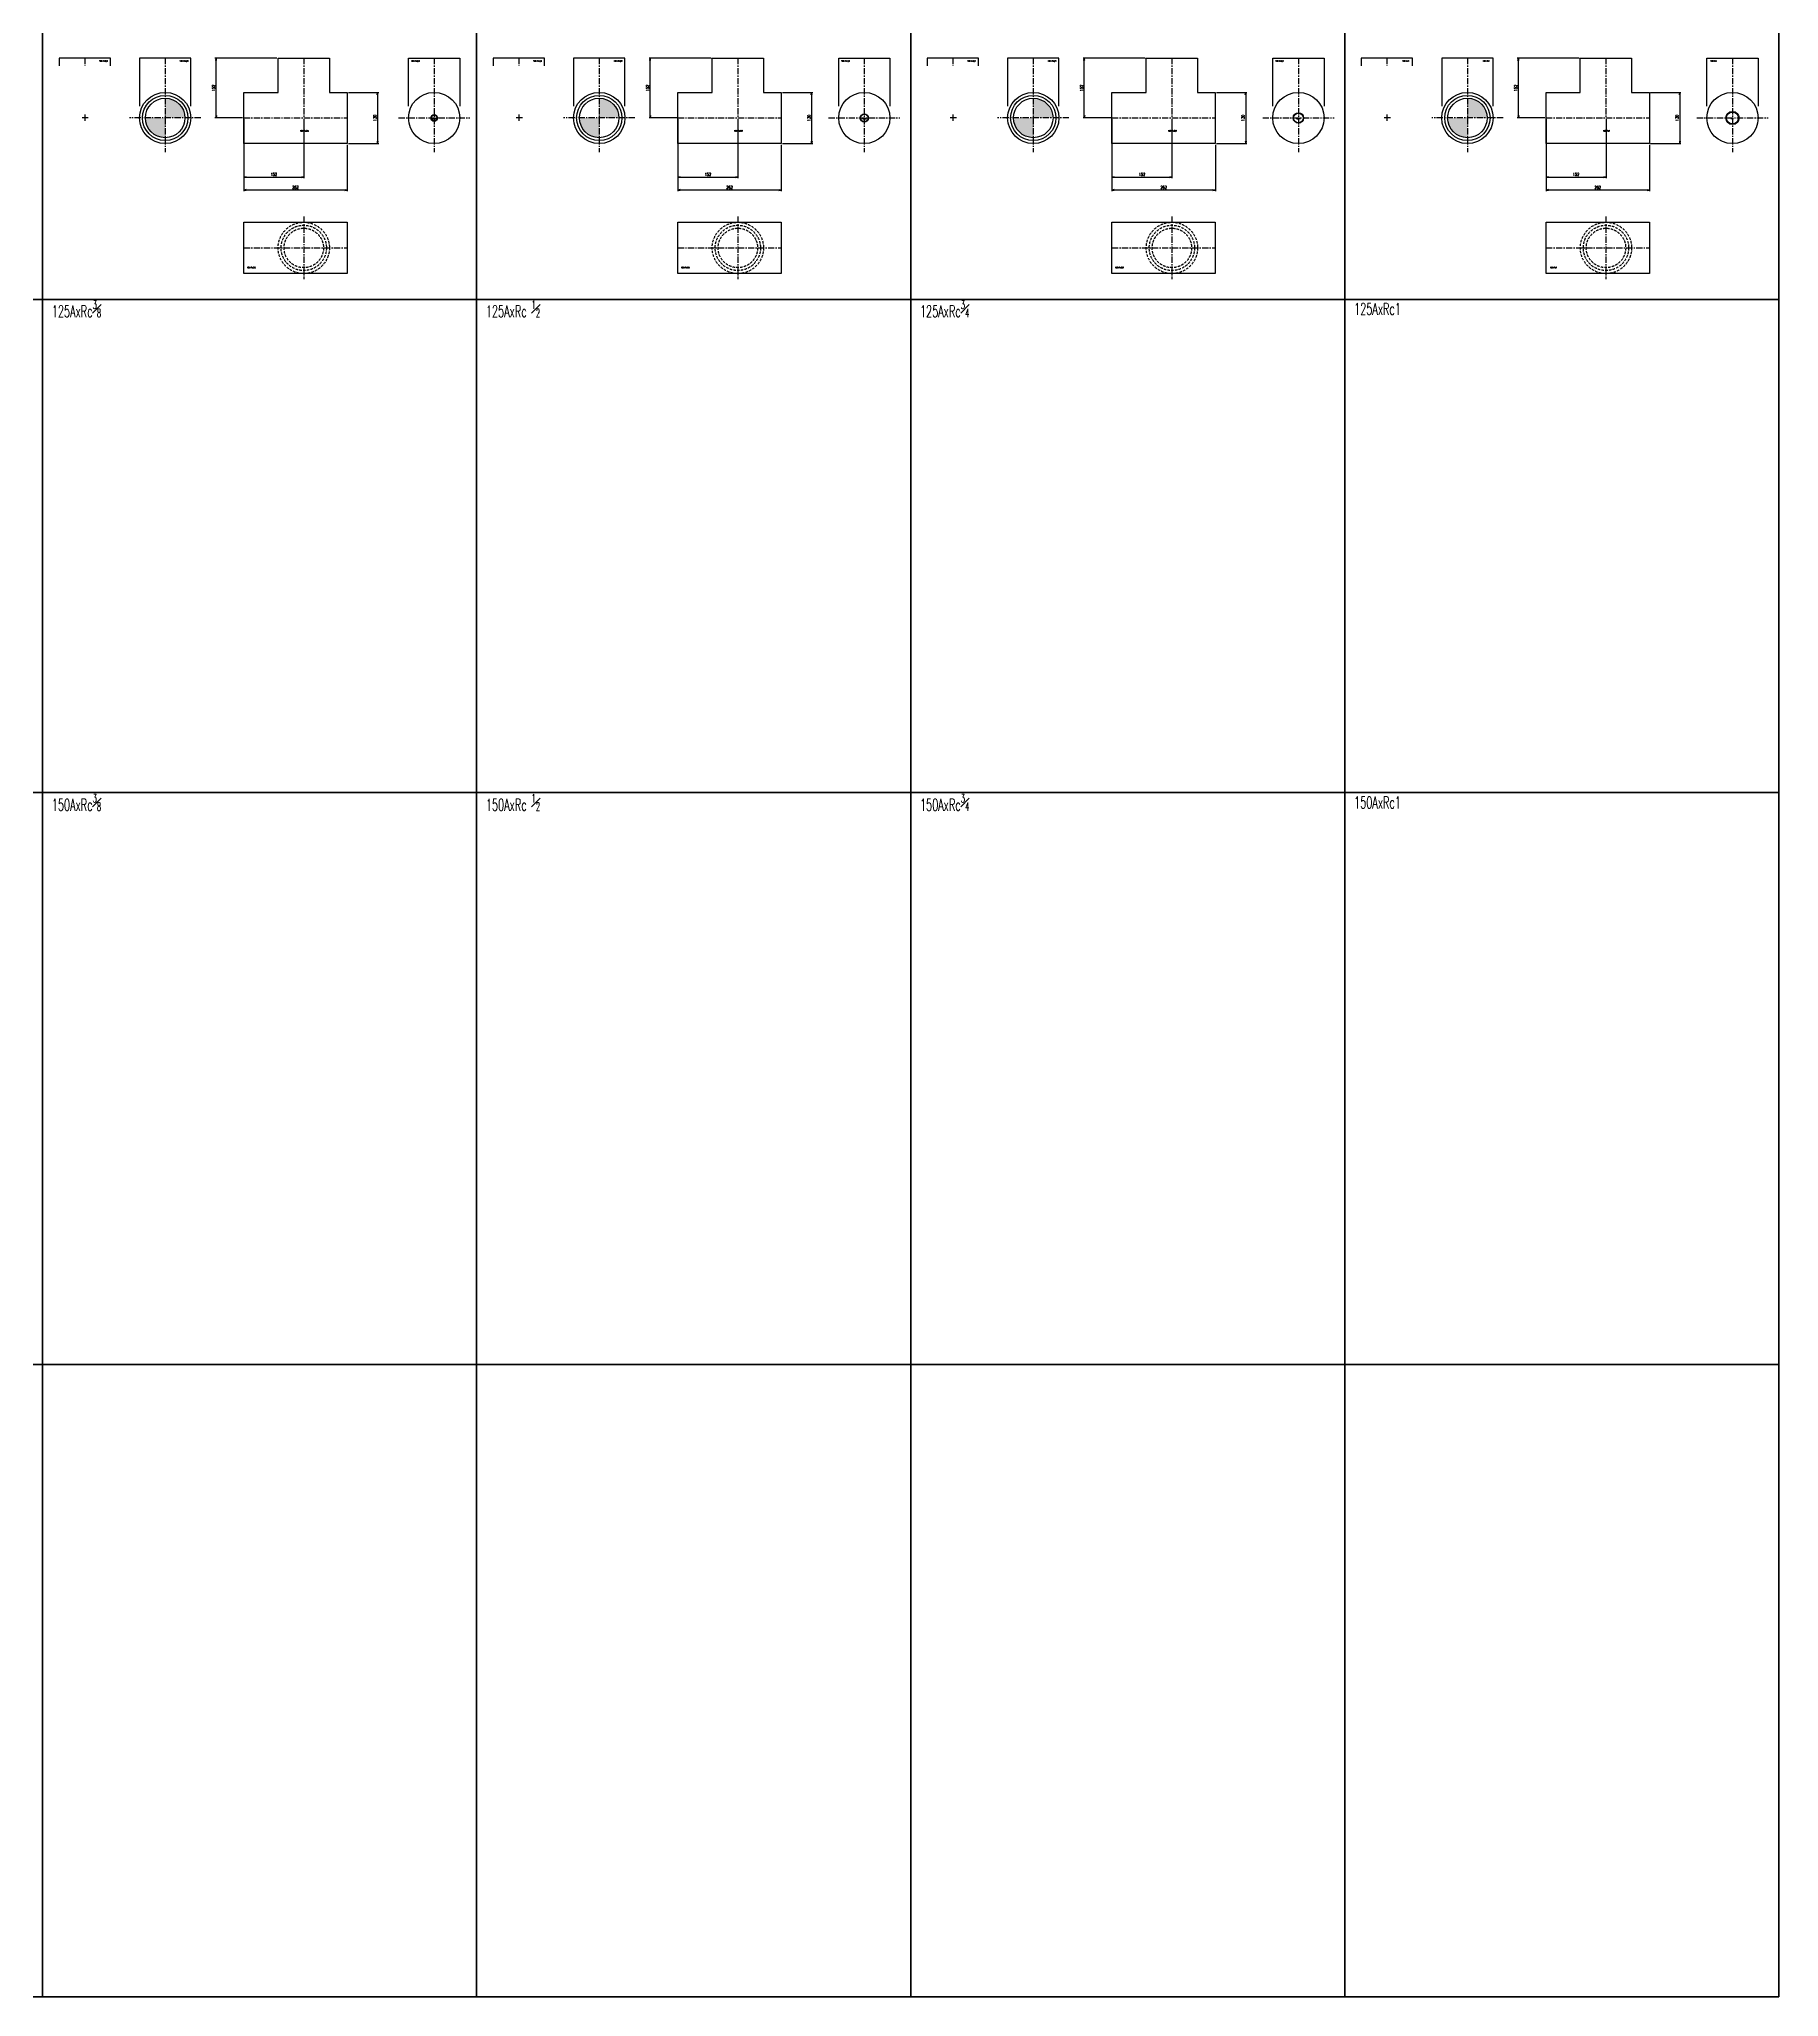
# Model space of a CAD drawing. Header units: millimetres. Extents: x 1711 to 90196, y -23291 to 8516.
# Drawn here: x 62756 to 67165, y -8055 to -3093 of the extents above; entities that cross this region are included whole.
import ezdxf
from ezdxf.enums import TextEntityAlignment as Align

# ---------------------------------------------------------------- set-up
doc = ezdxf.new("R2010")
doc.units = ezdxf.units.MM
doc.header["$PDMODE"] = 35
doc.linetypes.add('CENTER', pattern=[50.8, 31.75, -6.35, 6.35, -6.35])
doc.linetypes.add('HIDDEN', pattern=[9.525, 6.35, -3.175])
doc.layers.add('line', color=153, linetype='Continuous', lineweight=50)
for name, color, linetype in [('寸法', 2, 'Continuous'), ('配管-CVP', 4, 'Continuous'), ('＃配管（PVC)', 21, 'Continuous')]:
    doc.layers.add(name, color=color, linetype=linetype)
doc.styles.add('kpk', font='romans.shx', dxfattribs={"width": 0.7, "bigfont": 'extfont2.shx'})
doc.styles.get("Standard").update_dxf_attribs({"font": 'romans.shx', "bigfont": 'extfont.shx'})
doc.dimstyles.new('KPK-3', dxfattribs={"dimscale": 3, "dimtxt": 2.5, "dimasz": 2, "dimexe": 1, "dimexo": 1, "dimgap": 1, "dimtad": 3, "dimdec": 1, "dimdsep": 46, "dimtxsty": 'kpk', "dimblk": 'OPEN', "dimcen": 2.5, "dimclrd": 2, "dimclre": 2, "dimclrt": 4, "dimadec": 1, "dimazin": 2, "dimtfac": 1, "dimtdec": 1, "dimtmove": 0, "dimatfit": 2, "dimldrblk": 'OPEN', "dimfxl": 0, "dimlwd": -1, "dimlwe": -1, "dimarcsym": 0})

# ---------------------------------------------------------------- blocks, each defined once
blk = doc.blocks.new('A$Cb0ec0105')
at = {"layer": 'line'}
for p, q in [((13681.8, 0), (13681.8, -9662.3)), ((10381.8, -100), (10381.8, -9662.3)), ((12581.8, -100), (12581.8, -9662.3)), ((13681.8, -8060), (0, -8060)), ((13681.8, -9662.3), (0, -9662.3))]:
    blk.add_line(p, q, dxfattribs=at)
for points in [[(9281.8, -9662.3), (9281.8, -100), (10381.8, -100), (11481.8, -100)], [(11481.8, -9662.3), (11481.8, -100), (12581.8, -100), (13681.8, -100)], [(0, -5360), (2414, -5360), (3514, -5360), (4614, -5360), (5714, -5360), (6814, -5360), (7914, -5360), (7974, -5360), (9074, -5360), (10174, -5360), (11274, -5360), (12374, -5360), (13681.8, -5360)], [(0, -6610), (2414, -6610), (3514, -6610), (4614, -6610), (5714, -6610), (6814, -6610), (7914, -6610), (7974, -6610), (9074, -6610), (10174, -6610), (11274, -6610), (12374, -6610), (13681.8, -6610)]]:
    blk.add_lwpolyline(points, dxfattribs=at)
at = {"layer": 'line', "char_height": 30, "attachment_point": 4}
for s, insert in [('{\\W0.6;125AxRc\\H0.7x;\\S3#8;}', (9305.4, -5384.2)), ('{\\W0.6;125AxRc \\H0.7x;\\S1#2;}', (10405.4, -5384.2)), ('{\\W0.6;125AxRc\\H0.7x;\\S3#4;}', (11505.4, -5384.2)), ('{\\W0.6;125AxRc1}', (12605.4, -5384.2)), ('{\\W0.6;150AxRc\\H0.7x;\\S3#8;}', (9305.4, -6635)), ('{\\W0.6;150AxRc \\H0.7x;\\S1#2;}', (10405.4, -6635)), ('{\\W0.6;150AxRc\\H0.7x;\\S3#4;}', (11505.4, -6635)), ('{\\W0.6;150AxRc1}', (12605.4, -6635))]:
    blk.add_mtext(s, dxfattribs=dict(at, insert=insert))
blk = doc.blocks.new('_Open')
at = {"color": 0, "linetype": 'ByBlock', "lineweight": -2}
for p, q in [((-1, 0.17), (0, 0)), ((-1, -0.17), (0, 0)), ((0, 0), (-1, 0))]:
    blk.add_line(p, q, dxfattribs=at)
blk = doc.blocks.new('*D2513')
at = {"layer": 'Defpoints', "color": 0, "transparency": 16777216}
for p in [(63274.8, -3292.7), (63426.8, -3292.7), (63426.8, -3442.5)]:
    blk.add_point(p, dxfattribs=at)
at = {"layer": '寸法', "color": 2, "transparency": 16777216}
for p, q in [((63274.8, -3295.7), (63274.8, -3445.5)), ((63426.8, -3295.7), (63426.8, -3445.5)), ((63280.8, -3442.5), (63420.8, -3442.5))]:
    blk.add_line(p, q, dxfattribs=at)
at = {"layer": '寸法', "color": 2, "transparency": 16777216, "xscale": 6, "yscale": 6, "zscale": 6, "rotation": 180}
blk.add_blockref('_Open', (63274.8, -3442.5), dxfattribs=at)
at = {"layer": '寸法', "color": 2, "transparency": 16777216, "xscale": 6, "yscale": 6, "zscale": 6}
blk.add_blockref('_Open', (63426.8, -3442.5), dxfattribs=at)
at = {"layer": '寸法', "color": 4, "transparency": 16777216, "insert": (63350.8, -3435.7), "char_height": 7.5, "attachment_point": 5, "style": 'kpk', "bg_fill": 3, "box_fill_scale": 1.1, "bg_fill_color": 256, "bg_fill_true_color": 13158600, "bg_fill_transparency": 0}
blk.add_mtext('152', dxfattribs=at)
blk = doc.blocks.new('*D2514')
at = {"layer": 'Defpoints', "color": 0, "transparency": 16777216}
for p in [(63274.8, -3357.7), (63536.8, -3357.7), (63274.8, -3475.3)]:
    blk.add_point(p, dxfattribs=at)
at = {"layer": '寸法', "color": 2, "transparency": 16777216}
for p, q in [((63274.8, -3360.7), (63274.8, -3478.3)), ((63536.8, -3360.7), (63536.8, -3478.3)), ((63530.8, -3475.3), (63280.8, -3475.3))]:
    blk.add_line(p, q, dxfattribs=at)
at = {"layer": '寸法', "color": 2, "transparency": 16777216, "xscale": 6, "yscale": 6, "zscale": 6, "rotation": 180}
blk.add_blockref('_Open', (63274.8, -3475.3), dxfattribs=at)
at = {"layer": '寸法', "color": 2, "transparency": 16777216, "xscale": 6, "yscale": 6, "zscale": 6}
blk.add_blockref('_Open', (63536.8, -3475.3), dxfattribs=at)
at = {"layer": '寸法', "color": 4, "transparency": 16777216, "insert": (63405.8, -3468.6), "char_height": 7.5, "attachment_point": 5, "style": 'kpk', "bg_fill": 3, "box_fill_scale": 1.1, "bg_fill_color": 256, "bg_fill_true_color": 13158600, "bg_fill_transparency": 0}
blk.add_mtext('262', dxfattribs=at)
blk = doc.blocks.new('*D2515')
at = {"layer": 'Defpoints', "color": 0, "transparency": 16777216}
for p in [(63204.8, -3140.7), (63361.8, -3140.7), (63274.8, -3292.7)]:
    blk.add_point(p, dxfattribs=at)
at = {"layer": '寸法', "color": 2, "transparency": 16777216}
for p, q in [((63358.8, -3140.7), (63201.8, -3140.7)), ((63204.8, -3286.7), (63204.8, -3146.7)), ((63271.8, -3292.7), (63201.8, -3292.7))]:
    blk.add_line(p, q, dxfattribs=at)
at = {"layer": '寸法', "color": 2, "transparency": 16777216, "xscale": 6, "yscale": 6, "zscale": 6}
for p, rotation in [((63204.8, -3140.7), 90), ((63204.8, -3292.7), 270)]:
    blk.add_blockref('_Open', p, dxfattribs=dict(at, rotation=rotation))
at = {"layer": '寸法', "color": 4, "transparency": 16777216, "insert": (63198, -3216.7), "char_height": 7.5, "attachment_point": 5, "rotation": 90, "style": 'kpk', "bg_fill": 3, "box_fill_scale": 1.1, "bg_fill_color": 256, "bg_fill_true_color": 13158600, "bg_fill_transparency": 0}
blk.add_mtext('152', dxfattribs=at)
blk = doc.blocks.new('*D2516')
at = {"layer": 'Defpoints', "color": 0, "transparency": 16777216}
for p in [(63536.8, -3227.7), (63536.8, -3357.7), (63613.7, -3357.7)]:
    blk.add_point(p, dxfattribs=at)
at = {"layer": '寸法', "color": 2, "transparency": 16777216}
for p, q in [((63539.8, -3227.7), (63616.7, -3227.7)), ((63613.7, -3233.7), (63613.7, -3351.7)), ((63539.8, -3357.7), (63616.7, -3357.7))]:
    blk.add_line(p, q, dxfattribs=at)
at = {"layer": '寸法', "color": 2, "transparency": 16777216, "xscale": 6, "yscale": 6, "zscale": 6}
for p, rotation in [((63613.7, -3227.7), 90), ((63613.7, -3357.7), 270)]:
    blk.add_blockref('_Open', p, dxfattribs=dict(at, rotation=rotation))
at = {"layer": '寸法', "color": 4, "transparency": 16777216, "insert": (63606.9, -3292.7), "char_height": 7.5, "attachment_point": 5, "rotation": 90, "style": 'kpk', "bg_fill": 3, "box_fill_scale": 1.1, "bg_fill_color": 256, "bg_fill_true_color": 13158600, "bg_fill_transparency": 0}
blk.add_mtext('130', dxfattribs=at)
blk = doc.blocks.new('100AxRc3／8-ねじ付BT『L型』-正面')
at = {"layer": '＃配管（PVC)', "color": 2, "linetype": 'CENTER', "ltscale": 0.5}
for p, q in [((0, 152), (0, 0)), ((-152, 0), (0, 0)), ((0, 0), (110, 0))]:
    blk.add_line(p, q, dxfattribs=at)
at = {"layer": '＃配管（PVC)', "color": 0, "linetype": 'ByBlock'}
blk.add_lwpolyline([(-152, -65), (-152, 65), (-65, 65), (-65, 152), (65, 152), (65, 65), (110, 65), (110, -65)], close=True, dxfattribs=at)
at = {"layer": 'Defpoints', "color": 6, "style": 'kpk', "width": 0.7}
blk.add_text('100AxRc3/8', height=3, dxfattribs=at).set_placement((1.3, -31.3), align=Align.TOP_CENTER)
blk = doc.blocks.new('100AxRc3／8-ねじ付BT『L型』-下面')
at = {"layer": '＃配管（PVC)', "color": 2, "linetype": 'CENTER', "ltscale": 0.5}
for p, q in [((0, 79.6), (0, -79.6)), ((-152, 0), (110, 0))]:
    blk.add_line(p, q, dxfattribs=at)
at = {"layer": '＃配管（PVC)', "color": 0, "linetype": 'ByBlock'}
blk.add_lwpolyline([(110, -65), (-152, -65), (-152, 65), (110, 65)], close=True, dxfattribs=at)
at = {"layer": '＃配管（PVC)', "color": 252, "linetype": 'HIDDEN'}
for radius in [65, 57.4, 50]:
    blk.add_circle((0, 0), radius, dxfattribs=at)
at = {"layer": 'Defpoints', "color": 6, "style": 'kpk', "width": 0.7}
blk.add_text('100AxRc3/8', height=3, dxfattribs=at).set_placement((-133.1, -48.3), align=Align.TOP_CENTER)
blk = doc.blocks.new('100AxRc3／8-ねじ付BT『L型』-側面(100A)')
at = {"layer": '＃配管（PVC)', "linetype": 'ByBlock'}
h = blk.add_hatch(color=252, dxfattribs=at)
h.dxf.hatch_style = 1
h.paths.add_polyline_path([(0, 50), (0, 0), (50, 0, 0.414214)])
h.paths.add_polyline_path([(0, 0), (-50, 0, 0.414214), (0, -50)])
at = {"layer": '＃配管（PVC)', "color": 2, "linetype": 'CENTER', "ltscale": 0.5}
for p, q in [((0, 152), (0, -86.3)), ((90.4, 0), (-90.4, 0))]:
    blk.add_line(p, q, dxfattribs=at)
at = {"layer": '＃配管（PVC)', "color": 0, "linetype": 'ByBlock'}
blk.add_lwpolyline([(65, 30), (65, 152), (-65, 152), (-65, 30)], dxfattribs=at)
for radius in [65, 57.4, 50]:
    blk.add_circle((0, 0), radius, dxfattribs=at)
at = {"layer": 'Defpoints', "color": 6, "style": 'kpk', "width": 0.7}
blk.add_text('100AxRc3/8', height=3, dxfattribs=at).set_placement((47.6, 145.8), align=Align.TOP_CENTER)
blk = doc.blocks.new('100AxRc3／8-ねじ付BT『L型』-側面(Rc3／8)')
at = {"layer": '＃配管（PVC)', "color": 2, "linetype": 'CENTER', "ltscale": 0.5}
for p, q in [((0, 152), (0, -86.3)), ((-90.4, 0), (90.4, 0))]:
    blk.add_line(p, q, dxfattribs=at)
at = {"layer": '＃配管（PVC)', "color": 0, "linetype": 'ByBlock'}
blk.add_lwpolyline([(-65, 30), (-65, 152), (65, 152), (65, 30)], dxfattribs=at)
for radius in [65, 7.48]:
    blk.add_circle((0, 0), radius, dxfattribs=at)
at = {"layer": '＃配管（PVC)', "color": 42, "linetype": 'ByBlock'}
blk.add_circle((0, 0), 8.33, dxfattribs=at)
at = {"layer": 'Defpoints', "color": 6, "style": 'kpk', "width": 0.7}
for s, p in [('100AxRc3/8', (-47.6, 145.8)), ('Rc3/8 ', (0.8, -0.3))]:
    blk.add_text(s, height=3, dxfattribs=at).set_placement(p, align=Align.TOP_CENTER)
blk = doc.blocks.new('100AxRc3／8-ねじ付BT『L型』-半(側面)')
at = {"layer": '＃配管（PVC)', "color": 2, "linetype": 'CENTER', "ltscale": 0.5}
for p, q in [((0, 152), (0, 132)), ((9, 0), (-9, 0)), ((0, 9), (0, -9))]:
    blk.add_line(p, q, dxfattribs=at)
at = {"layer": '＃配管（PVC)', "color": 0, "linetype": 'ByBlock'}
blk.add_lwpolyline([(65, 132), (65, 152), (-65, 152), (-65, 132)], dxfattribs=at)
at = {"layer": 'Defpoints', "color": 6, "style": 'kpk', "width": 0.7}
blk.add_text('100AxRc3/8', height=3, dxfattribs=at).set_placement((47.6, 145.8), align=Align.TOP_CENTER)
blk = doc.blocks.new('*D2542')
at = {"layer": 'Defpoints', "color": 0, "transparency": 16777216}
for p in [(64374.8, -3292.7), (64526.8, -3292.7), (64526.8, -3442.5)]:
    blk.add_point(p, dxfattribs=at)
at = {"layer": '寸法', "color": 2, "transparency": 16777216}
for p, q in [((64374.8, -3295.7), (64374.8, -3445.5)), ((64526.8, -3295.7), (64526.8, -3445.5)), ((64380.8, -3442.5), (64520.8, -3442.5))]:
    blk.add_line(p, q, dxfattribs=at)
at = {"layer": '寸法', "color": 2, "transparency": 16777216, "xscale": 6, "yscale": 6, "zscale": 6, "rotation": 180}
blk.add_blockref('_Open', (64374.8, -3442.5), dxfattribs=at)
at = {"layer": '寸法', "color": 2, "transparency": 16777216, "xscale": 6, "yscale": 6, "zscale": 6}
blk.add_blockref('_Open', (64526.8, -3442.5), dxfattribs=at)
at = {"layer": '寸法', "color": 4, "transparency": 16777216, "insert": (64450.8, -3435.7), "char_height": 7.5, "attachment_point": 5, "style": 'kpk', "bg_fill": 3, "box_fill_scale": 1.1, "bg_fill_color": 256, "bg_fill_true_color": 13158600, "bg_fill_transparency": 0}
blk.add_mtext('152', dxfattribs=at)
blk = doc.blocks.new('*D2543')
at = {"layer": 'Defpoints', "color": 0, "transparency": 16777216}
for p in [(64374.8, -3357.7), (64636.8, -3357.7), (64374.8, -3475.3)]:
    blk.add_point(p, dxfattribs=at)
at = {"layer": '寸法', "color": 2, "transparency": 16777216}
for p, q in [((64374.8, -3360.7), (64374.8, -3478.3)), ((64636.8, -3360.7), (64636.8, -3478.3)), ((64630.8, -3475.3), (64380.8, -3475.3))]:
    blk.add_line(p, q, dxfattribs=at)
at = {"layer": '寸法', "color": 2, "transparency": 16777216, "xscale": 6, "yscale": 6, "zscale": 6, "rotation": 180}
blk.add_blockref('_Open', (64374.8, -3475.3), dxfattribs=at)
at = {"layer": '寸法', "color": 2, "transparency": 16777216, "xscale": 6, "yscale": 6, "zscale": 6}
blk.add_blockref('_Open', (64636.8, -3475.3), dxfattribs=at)
at = {"layer": '寸法', "color": 4, "transparency": 16777216, "insert": (64505.8, -3468.6), "char_height": 7.5, "attachment_point": 5, "style": 'kpk', "bg_fill": 3, "box_fill_scale": 1.1, "bg_fill_color": 256, "bg_fill_true_color": 13158600, "bg_fill_transparency": 0}
blk.add_mtext('262', dxfattribs=at)
blk = doc.blocks.new('*D2544')
at = {"layer": 'Defpoints', "color": 0, "transparency": 16777216}
for p in [(64304.8, -3140.7), (64461.8, -3140.7), (64374.8, -3292.7)]:
    blk.add_point(p, dxfattribs=at)
at = {"layer": '寸法', "color": 2, "transparency": 16777216}
for p, q in [((64458.8, -3140.7), (64301.8, -3140.7)), ((64304.8, -3286.7), (64304.8, -3146.7)), ((64371.8, -3292.7), (64301.8, -3292.7))]:
    blk.add_line(p, q, dxfattribs=at)
at = {"layer": '寸法', "color": 2, "transparency": 16777216, "xscale": 6, "yscale": 6, "zscale": 6}
for p, rotation in [((64304.8, -3140.7), 90), ((64304.8, -3292.7), 270)]:
    blk.add_blockref('_Open', p, dxfattribs=dict(at, rotation=rotation))
at = {"layer": '寸法', "color": 4, "transparency": 16777216, "insert": (64298, -3216.7), "char_height": 7.5, "attachment_point": 5, "rotation": 90, "style": 'kpk', "bg_fill": 3, "box_fill_scale": 1.1, "bg_fill_color": 256, "bg_fill_true_color": 13158600, "bg_fill_transparency": 0}
blk.add_mtext('152', dxfattribs=at)
blk = doc.blocks.new('*D2545')
at = {"layer": 'Defpoints', "color": 0, "transparency": 16777216}
for p in [(64636.8, -3227.7), (64636.8, -3357.7), (64713.7, -3357.7)]:
    blk.add_point(p, dxfattribs=at)
at = {"layer": '寸法', "color": 2, "transparency": 16777216}
for p, q in [((64639.8, -3227.7), (64716.7, -3227.7)), ((64713.7, -3233.7), (64713.7, -3351.7)), ((64639.8, -3357.7), (64716.7, -3357.7))]:
    blk.add_line(p, q, dxfattribs=at)
at = {"layer": '寸法', "color": 2, "transparency": 16777216, "xscale": 6, "yscale": 6, "zscale": 6}
for p, rotation in [((64713.7, -3227.7), 90), ((64713.7, -3357.7), 270)]:
    blk.add_blockref('_Open', p, dxfattribs=dict(at, rotation=rotation))
at = {"layer": '寸法', "color": 4, "transparency": 16777216, "insert": (64706.9, -3292.7), "char_height": 7.5, "attachment_point": 5, "rotation": 90, "style": 'kpk', "bg_fill": 3, "box_fill_scale": 1.1, "bg_fill_color": 256, "bg_fill_true_color": 13158600, "bg_fill_transparency": 0}
blk.add_mtext('130', dxfattribs=at)
blk = doc.blocks.new('100AxRc1／2-ねじ付BT『L型』-正面')
at = {"layer": '＃配管（PVC)', "color": 2, "linetype": 'CENTER', "ltscale": 0.5}
for p, q in [((0, 152), (0, 0)), ((-152, 0), (0, 0)), ((0, 0), (110, 0))]:
    blk.add_line(p, q, dxfattribs=at)
at = {"layer": '＃配管（PVC)', "color": 0, "linetype": 'ByBlock'}
blk.add_lwpolyline([(-152, -65), (-152, 65), (-65, 65), (-65, 152), (65, 152), (65, 65), (110, 65), (110, -65)], close=True, dxfattribs=at)
at = {"layer": 'Defpoints', "color": 6, "style": 'kpk', "width": 0.7}
blk.add_text('100AxRc1/2', height=3, dxfattribs=at).set_placement((1.3, -31.3), align=Align.TOP_CENTER)
blk = doc.blocks.new('100AxRc1／2-ねじ付BT『L型』-下面')
at = {"layer": '＃配管（PVC)', "color": 2, "linetype": 'CENTER', "ltscale": 0.5}
for p, q in [((0, 79.6), (0, -79.6)), ((-152, 0), (110, 0))]:
    blk.add_line(p, q, dxfattribs=at)
at = {"layer": '＃配管（PVC)', "color": 0, "linetype": 'ByBlock'}
blk.add_lwpolyline([(110, -65), (-152, -65), (-152, 65), (110, 65)], close=True, dxfattribs=at)
at = {"layer": '＃配管（PVC)', "color": 252, "linetype": 'HIDDEN'}
for radius in [65, 57.4, 50]:
    blk.add_circle((0, 0), radius, dxfattribs=at)
at = {"layer": 'Defpoints', "color": 6, "style": 'kpk', "width": 0.7}
blk.add_text('100AxRc1/2', height=3, dxfattribs=at).set_placement((-133.1, -48.3), align=Align.TOP_CENTER)
blk = doc.blocks.new('100AxRc1／2-ねじ付BT『L型』-側面(100A)')
at = {"layer": '＃配管（PVC)', "linetype": 'ByBlock'}
h = blk.add_hatch(color=252, dxfattribs=at)
h.dxf.hatch_style = 1
h.paths.add_polyline_path([(0, 50), (0, 0), (50, 0, 0.414214)])
h.paths.add_polyline_path([(0, 0), (-50, 0, 0.414214), (0, -50)])
at = {"layer": '＃配管（PVC)', "color": 2, "linetype": 'CENTER', "ltscale": 0.5}
for p, q in [((0, 152), (0, -86.3)), ((90.4, 0), (-90.4, 0))]:
    blk.add_line(p, q, dxfattribs=at)
at = {"layer": '＃配管（PVC)', "color": 0, "linetype": 'ByBlock'}
blk.add_lwpolyline([(65, 30), (65, 152), (-65, 152), (-65, 30)], dxfattribs=at)
for radius in [65, 57.4, 50]:
    blk.add_circle((0, 0), radius, dxfattribs=at)
at = {"layer": 'Defpoints', "color": 6, "style": 'kpk', "width": 0.7}
blk.add_text('100AxRc1/2', height=3, dxfattribs=at).set_placement((47.6, 145.8), align=Align.TOP_CENTER)
blk = doc.blocks.new('100AxRc1／2-ねじ付BT『L型』-半(側面)')
at = {"layer": '＃配管（PVC)', "color": 2, "linetype": 'CENTER', "ltscale": 0.5}
for p, q in [((0, 152), (0, 132)), ((9, 0), (-9, 0)), ((0, 9), (0, -9))]:
    blk.add_line(p, q, dxfattribs=at)
at = {"layer": '＃配管（PVC)', "color": 0, "linetype": 'ByBlock'}
blk.add_lwpolyline([(65, 132), (65, 152), (-65, 152), (-65, 132)], dxfattribs=at)
at = {"layer": 'Defpoints', "color": 6, "style": 'kpk', "width": 0.7}
blk.add_text('100AxRc1/2', height=3, dxfattribs=at).set_placement((47.6, 145.8), align=Align.TOP_CENTER)
blk = doc.blocks.new('100AxRc1／2-ねじ付BT『L型』-側面(Rc1／2)')
at = {"layer": '＃配管（PVC)', "color": 2, "linetype": 'CENTER', "ltscale": 0.5}
for p, q in [((0, 152), (0, -86.3)), ((-90.4, 0), (90.4, 0))]:
    blk.add_line(p, q, dxfattribs=at)
at = {"layer": '＃配管（PVC)', "color": 0, "linetype": 'ByBlock'}
blk.add_lwpolyline([(-65, 30), (-65, 152), (65, 152), (65, 30)], dxfattribs=at)
for radius in [65, 9.32]:
    blk.add_circle((0, 0), radius, dxfattribs=at)
at = {"layer": '＃配管（PVC)', "color": 42, "linetype": 'ByBlock'}
blk.add_circle((0, 0), 10.5, dxfattribs=at)
at = {"layer": 'Defpoints', "color": 6, "style": 'kpk', "width": 0.7}
for s, p in [('100AxRc1/2', (-47.6, 145.8)), ('Rc1/2 ', (0.8, -0.3))]:
    blk.add_text(s, height=3, dxfattribs=at).set_placement(p, align=Align.TOP_CENTER)
blk = doc.blocks.new('*D2566')
at = {"layer": 'Defpoints', "color": 0, "transparency": 16777216}
for p in [(65474.8, -3292.7), (65626.8, -3292.7), (65626.8, -3442.5)]:
    blk.add_point(p, dxfattribs=at)
at = {"layer": '寸法', "color": 2, "transparency": 16777216}
for p, q in [((65474.8, -3295.7), (65474.8, -3445.5)), ((65626.8, -3295.7), (65626.8, -3445.5)), ((65480.8, -3442.5), (65620.8, -3442.5))]:
    blk.add_line(p, q, dxfattribs=at)
at = {"layer": '寸法', "color": 2, "transparency": 16777216, "xscale": 6, "yscale": 6, "zscale": 6, "rotation": 180}
blk.add_blockref('_Open', (65474.8, -3442.5), dxfattribs=at)
at = {"layer": '寸法', "color": 2, "transparency": 16777216, "xscale": 6, "yscale": 6, "zscale": 6}
blk.add_blockref('_Open', (65626.8, -3442.5), dxfattribs=at)
at = {"layer": '寸法', "color": 4, "transparency": 16777216, "insert": (65550.8, -3435.7), "char_height": 7.5, "attachment_point": 5, "style": 'kpk', "bg_fill": 3, "box_fill_scale": 1.1, "bg_fill_color": 256, "bg_fill_true_color": 13158600, "bg_fill_transparency": 0}
blk.add_mtext('152', dxfattribs=at)
blk = doc.blocks.new('*D2567')
at = {"layer": 'Defpoints', "color": 0, "transparency": 16777216}
for p in [(65474.8, -3357.7), (65736.8, -3357.7), (65474.8, -3475.3)]:
    blk.add_point(p, dxfattribs=at)
at = {"layer": '寸法', "color": 2, "transparency": 16777216}
for p, q in [((65474.8, -3360.7), (65474.8, -3478.3)), ((65736.8, -3360.7), (65736.8, -3478.3)), ((65730.8, -3475.3), (65480.8, -3475.3))]:
    blk.add_line(p, q, dxfattribs=at)
at = {"layer": '寸法', "color": 2, "transparency": 16777216, "xscale": 6, "yscale": 6, "zscale": 6, "rotation": 180}
blk.add_blockref('_Open', (65474.8, -3475.3), dxfattribs=at)
at = {"layer": '寸法', "color": 2, "transparency": 16777216, "xscale": 6, "yscale": 6, "zscale": 6}
blk.add_blockref('_Open', (65736.8, -3475.3), dxfattribs=at)
at = {"layer": '寸法', "color": 4, "transparency": 16777216, "insert": (65605.8, -3468.6), "char_height": 7.5, "attachment_point": 5, "style": 'kpk', "bg_fill": 3, "box_fill_scale": 1.1, "bg_fill_color": 256, "bg_fill_true_color": 13158600, "bg_fill_transparency": 0}
blk.add_mtext('262', dxfattribs=at)
blk = doc.blocks.new('*D2568')
at = {"layer": 'Defpoints', "color": 0, "transparency": 16777216}
for p in [(65404.8, -3140.7), (65561.8, -3140.7), (65474.8, -3292.7)]:
    blk.add_point(p, dxfattribs=at)
at = {"layer": '寸法', "color": 2, "transparency": 16777216}
for p, q in [((65558.8, -3140.7), (65401.8, -3140.7)), ((65404.8, -3286.7), (65404.8, -3146.7)), ((65471.8, -3292.7), (65401.8, -3292.7))]:
    blk.add_line(p, q, dxfattribs=at)
at = {"layer": '寸法', "color": 2, "transparency": 16777216, "xscale": 6, "yscale": 6, "zscale": 6}
for p, rotation in [((65404.8, -3140.7), 90), ((65404.8, -3292.7), 270)]:
    blk.add_blockref('_Open', p, dxfattribs=dict(at, rotation=rotation))
at = {"layer": '寸法', "color": 4, "transparency": 16777216, "insert": (65398, -3216.7), "char_height": 7.5, "attachment_point": 5, "rotation": 90, "style": 'kpk', "bg_fill": 3, "box_fill_scale": 1.1, "bg_fill_color": 256, "bg_fill_true_color": 13158600, "bg_fill_transparency": 0}
blk.add_mtext('152', dxfattribs=at)
blk = doc.blocks.new('*D2569')
at = {"layer": 'Defpoints', "color": 0, "transparency": 16777216}
for p in [(65736.8, -3227.7), (65736.8, -3357.7), (65813.7, -3357.7)]:
    blk.add_point(p, dxfattribs=at)
at = {"layer": '寸法', "color": 2, "transparency": 16777216}
for p, q in [((65739.8, -3227.7), (65816.7, -3227.7)), ((65813.7, -3233.7), (65813.7, -3351.7)), ((65739.8, -3357.7), (65816.7, -3357.7))]:
    blk.add_line(p, q, dxfattribs=at)
at = {"layer": '寸法', "color": 2, "transparency": 16777216, "xscale": 6, "yscale": 6, "zscale": 6}
for p, rotation in [((65813.7, -3227.7), 90), ((65813.7, -3357.7), 270)]:
    blk.add_blockref('_Open', p, dxfattribs=dict(at, rotation=rotation))
at = {"layer": '寸法', "color": 4, "transparency": 16777216, "insert": (65806.9, -3292.7), "char_height": 7.5, "attachment_point": 5, "rotation": 90, "style": 'kpk', "bg_fill": 3, "box_fill_scale": 1.1, "bg_fill_color": 256, "bg_fill_true_color": 13158600, "bg_fill_transparency": 0}
blk.add_mtext('130', dxfattribs=at)
blk = doc.blocks.new('100AxRc3／4-ねじ付BT『L型』-側面(100A)')
at = {"layer": '＃配管（PVC)', "linetype": 'ByBlock'}
h = blk.add_hatch(color=252, dxfattribs=at)
h.dxf.hatch_style = 1
h.paths.add_polyline_path([(0, 50), (0, 0), (50, 0, 0.414214)])
h.paths.add_polyline_path([(0, 0), (-50, 0, 0.414214), (0, -50)])
at = {"layer": '＃配管（PVC)', "color": 2, "linetype": 'CENTER', "ltscale": 0.5}
for p, q in [((0, 152), (0, -86.3)), ((90.4, 0), (-90.4, 0))]:
    blk.add_line(p, q, dxfattribs=at)
at = {"layer": '＃配管（PVC)', "color": 0, "linetype": 'ByBlock'}
blk.add_lwpolyline([(65, 30), (65, 152), (-65, 152), (-65, 30)], dxfattribs=at)
for radius in [65, 57.4, 50]:
    blk.add_circle((0, 0), radius, dxfattribs=at)
at = {"layer": 'Defpoints', "color": 6, "style": 'kpk', "width": 0.7}
blk.add_text('100AxRc3/4', height=3, dxfattribs=at).set_placement((47.6, 145.8), align=Align.TOP_CENTER)
blk = doc.blocks.new('100AxRc3／4-ねじ付BT『L型』-側面(Rc3／4)')
at = {"layer": '＃配管（PVC)', "color": 2, "linetype": 'CENTER', "ltscale": 0.5}
for p, q in [((0, 152), (0, -86.3)), ((-90.4, 0), (90.4, 0))]:
    blk.add_line(p, q, dxfattribs=at)
at = {"layer": '＃配管（PVC)', "color": 0, "linetype": 'ByBlock'}
blk.add_lwpolyline([(-65, 30), (-65, 152), (65, 152), (65, 30)], dxfattribs=at)
for radius in [65, 12.1]:
    blk.add_circle((0, 0), radius, dxfattribs=at)
at = {"layer": '＃配管（PVC)', "color": 42, "linetype": 'ByBlock'}
blk.add_circle((0, 0), 13.2, dxfattribs=at)
at = {"layer": 'Defpoints', "color": 6, "style": 'kpk', "width": 0.7}
for s, p in [('100AxRc3/4', (-47.6, 145.8)), ('Rc3/4 ', (0.8, -0.3))]:
    blk.add_text(s, height=3, dxfattribs=at).set_placement(p, align=Align.TOP_CENTER)
blk = doc.blocks.new('100AxRc3／4-ねじ付BT『L型』-正面')
at = {"layer": '＃配管（PVC)', "color": 2, "linetype": 'CENTER', "ltscale": 0.5}
for p, q in [((0, 152), (0, 0)), ((-152, 0), (0, 0)), ((0, 0), (110, 0))]:
    blk.add_line(p, q, dxfattribs=at)
at = {"layer": '＃配管（PVC)', "color": 0, "linetype": 'ByBlock'}
blk.add_lwpolyline([(-152, -65), (-152, 65), (-65, 65), (-65, 152), (65, 152), (65, 65), (110, 65), (110, -65)], close=True, dxfattribs=at)
at = {"layer": 'Defpoints', "color": 6, "style": 'kpk', "width": 0.7}
blk.add_text('100AxRc3/4', height=3, dxfattribs=at).set_placement((1.3, -31.3), align=Align.TOP_CENTER)
blk = doc.blocks.new('100AxRc3／4-ねじ付BT『L型』-下面')
at = {"layer": '＃配管（PVC)', "color": 2, "linetype": 'CENTER', "ltscale": 0.5}
for p, q in [((0, 79.6), (0, -79.6)), ((-152, 0), (110, 0))]:
    blk.add_line(p, q, dxfattribs=at)
at = {"layer": '＃配管（PVC)', "color": 0, "linetype": 'ByBlock'}
blk.add_lwpolyline([(110, -65), (-152, -65), (-152, 65), (110, 65)], close=True, dxfattribs=at)
at = {"layer": '＃配管（PVC)', "color": 252, "linetype": 'HIDDEN'}
for radius in [65, 57.4, 50]:
    blk.add_circle((0, 0), radius, dxfattribs=at)
at = {"layer": 'Defpoints', "color": 6, "style": 'kpk', "width": 0.7}
blk.add_text('100AxRc3/4', height=3, dxfattribs=at).set_placement((-133.1, -48.3), align=Align.TOP_CENTER)
blk = doc.blocks.new('100AxRc3／4-ねじ付BT『L型』-半(側面)')
at = {"layer": '＃配管（PVC)', "color": 2, "linetype": 'CENTER', "ltscale": 0.5}
for p, q in [((0, 152), (0, 132)), ((9, 0), (-9, 0)), ((0, 9), (0, -9))]:
    blk.add_line(p, q, dxfattribs=at)
at = {"layer": '＃配管（PVC)', "color": 0, "linetype": 'ByBlock'}
blk.add_lwpolyline([(65, 132), (65, 152), (-65, 152), (-65, 132)], dxfattribs=at)
at = {"layer": 'Defpoints', "color": 6, "style": 'kpk', "width": 0.7}
blk.add_text('100AxRc3/4', height=3, dxfattribs=at).set_placement((47.6, 145.8), align=Align.TOP_CENTER)
blk = doc.blocks.new('*D2475')
at = {"layer": 'Defpoints', "color": 0, "transparency": 16777216}
for p in [(66574.8, -3292.7), (66726.8, -3292.7), (66726.8, -3442.5)]:
    blk.add_point(p, dxfattribs=at)
at = {"layer": '寸法', "color": 2, "transparency": 16777216}
for p, q in [((66574.8, -3295.7), (66574.8, -3445.5)), ((66726.8, -3295.7), (66726.8, -3445.5)), ((66580.8, -3442.5), (66720.8, -3442.5))]:
    blk.add_line(p, q, dxfattribs=at)
at = {"layer": '寸法', "color": 2, "transparency": 16777216, "xscale": 6, "yscale": 6, "zscale": 6, "rotation": 180}
blk.add_blockref('_Open', (66574.8, -3442.5), dxfattribs=at)
at = {"layer": '寸法', "color": 2, "transparency": 16777216, "xscale": 6, "yscale": 6, "zscale": 6}
blk.add_blockref('_Open', (66726.8, -3442.5), dxfattribs=at)
at = {"layer": '寸法', "color": 4, "transparency": 16777216, "insert": (66650.8, -3435.7), "char_height": 7.5, "attachment_point": 5, "style": 'kpk', "bg_fill": 3, "box_fill_scale": 1.1, "bg_fill_color": 256, "bg_fill_true_color": 13158600, "bg_fill_transparency": 0}
blk.add_mtext('152', dxfattribs=at)
blk = doc.blocks.new('*D2476')
at = {"layer": 'Defpoints', "color": 0, "transparency": 16777216}
for p in [(66574.8, -3357.7), (66836.8, -3357.7), (66574.8, -3475.3)]:
    blk.add_point(p, dxfattribs=at)
at = {"layer": '寸法', "color": 2, "transparency": 16777216}
for p, q in [((66574.8, -3360.7), (66574.8, -3478.3)), ((66836.8, -3360.7), (66836.8, -3478.3)), ((66830.8, -3475.3), (66580.8, -3475.3))]:
    blk.add_line(p, q, dxfattribs=at)
at = {"layer": '寸法', "color": 2, "transparency": 16777216, "xscale": 6, "yscale": 6, "zscale": 6, "rotation": 180}
blk.add_blockref('_Open', (66574.8, -3475.3), dxfattribs=at)
at = {"layer": '寸法', "color": 2, "transparency": 16777216, "xscale": 6, "yscale": 6, "zscale": 6}
blk.add_blockref('_Open', (66836.8, -3475.3), dxfattribs=at)
at = {"layer": '寸法', "color": 4, "transparency": 16777216, "insert": (66705.8, -3468.6), "char_height": 7.5, "attachment_point": 5, "style": 'kpk', "bg_fill": 3, "box_fill_scale": 1.1, "bg_fill_color": 256, "bg_fill_true_color": 13158600, "bg_fill_transparency": 0}
blk.add_mtext('262', dxfattribs=at)
blk = doc.blocks.new('*D2477')
at = {"layer": 'Defpoints', "color": 0, "transparency": 16777216}
for p in [(66504.8, -3140.7), (66661.8, -3140.7), (66574.8, -3292.7)]:
    blk.add_point(p, dxfattribs=at)
at = {"layer": '寸法', "color": 2, "transparency": 16777216}
for p, q in [((66658.8, -3140.7), (66501.8, -3140.7)), ((66504.8, -3286.7), (66504.8, -3146.7)), ((66571.8, -3292.7), (66501.8, -3292.7))]:
    blk.add_line(p, q, dxfattribs=at)
at = {"layer": '寸法', "color": 2, "transparency": 16777216, "xscale": 6, "yscale": 6, "zscale": 6}
for p, rotation in [((66504.8, -3140.7), 90), ((66504.8, -3292.7), 270)]:
    blk.add_blockref('_Open', p, dxfattribs=dict(at, rotation=rotation))
at = {"layer": '寸法', "color": 4, "transparency": 16777216, "insert": (66498, -3216.7), "char_height": 7.5, "attachment_point": 5, "rotation": 90, "style": 'kpk', "bg_fill": 3, "box_fill_scale": 1.1, "bg_fill_color": 256, "bg_fill_true_color": 13158600, "bg_fill_transparency": 0}
blk.add_mtext('152', dxfattribs=at)
blk = doc.blocks.new('*D2478')
at = {"layer": 'Defpoints', "color": 0, "transparency": 16777216}
for p in [(66836.8, -3227.7), (66836.8, -3357.7), (66913.7, -3357.7)]:
    blk.add_point(p, dxfattribs=at)
at = {"layer": '寸法', "color": 2, "transparency": 16777216}
for p, q in [((66839.8, -3227.7), (66916.7, -3227.7)), ((66913.7, -3233.7), (66913.7, -3351.7)), ((66839.8, -3357.7), (66916.7, -3357.7))]:
    blk.add_line(p, q, dxfattribs=at)
at = {"layer": '寸法', "color": 2, "transparency": 16777216, "xscale": 6, "yscale": 6, "zscale": 6}
for p, rotation in [((66913.7, -3227.7), 90), ((66913.7, -3357.7), 270)]:
    blk.add_blockref('_Open', p, dxfattribs=dict(at, rotation=rotation))
at = {"layer": '寸法', "color": 4, "transparency": 16777216, "insert": (66906.9, -3292.7), "char_height": 7.5, "attachment_point": 5, "rotation": 90, "style": 'kpk', "bg_fill": 3, "box_fill_scale": 1.1, "bg_fill_color": 256, "bg_fill_true_color": 13158600, "bg_fill_transparency": 0}
blk.add_mtext('130', dxfattribs=at)
blk = doc.blocks.new('100AxRc1-ねじ付BT『L型』-正面')
at = {"layer": '＃配管（PVC)', "color": 2, "linetype": 'CENTER', "ltscale": 0.5}
for p, q in [((0, 152), (0, 0)), ((-152, 0), (0, 0)), ((0, 0), (110, 0))]:
    blk.add_line(p, q, dxfattribs=at)
at = {"layer": '＃配管（PVC)', "color": 0, "linetype": 'ByBlock'}
blk.add_lwpolyline([(-152, -65), (-152, 65), (-65, 65), (-65, 152), (65, 152), (65, 65), (110, 65), (110, -65)], close=True, dxfattribs=at)
at = {"layer": 'Defpoints', "color": 6, "style": 'kpk', "width": 0.7}
blk.add_text('100AxRc1', height=3, dxfattribs=at).set_placement((1.3, -31.3), align=Align.TOP_CENTER)
blk = doc.blocks.new('100AxRc1-ねじ付BT『L型』-下面')
at = {"layer": '＃配管（PVC)', "color": 2, "linetype": 'CENTER', "ltscale": 0.5}
for p, q in [((0, 79.6), (0, -79.6)), ((-152, 0), (110, 0))]:
    blk.add_line(p, q, dxfattribs=at)
at = {"layer": '＃配管（PVC)', "color": 0, "linetype": 'ByBlock'}
blk.add_lwpolyline([(110, -65), (-152, -65), (-152, 65), (110, 65)], close=True, dxfattribs=at)
at = {"layer": '＃配管（PVC)', "color": 252, "linetype": 'HIDDEN'}
for radius in [65, 57.4, 50]:
    blk.add_circle((0, 0), radius, dxfattribs=at)
at = {"layer": 'Defpoints', "color": 6, "style": 'kpk', "width": 0.7}
blk.add_text('100AxRc1', height=3, dxfattribs=at).set_placement((-133.1, -48.3), align=Align.TOP_CENTER)
blk = doc.blocks.new('100AxRc1-ねじ付BT『L型』-側面(Rc1)')
at = {"layer": '＃配管（PVC)', "color": 2, "linetype": 'CENTER', "ltscale": 0.5}
for p, q in [((0, 152), (0, -86.3)), ((-90.4, 0), (90.4, 0))]:
    blk.add_line(p, q, dxfattribs=at)
at = {"layer": '＃配管（PVC)', "color": 0, "linetype": 'ByBlock'}
blk.add_lwpolyline([(-65, 30), (-65, 152), (65, 152), (65, 30)], dxfattribs=at)
for radius in [65, 15.1]:
    blk.add_circle((0, 0), radius, dxfattribs=at)
at = {"layer": '＃配管（PVC)', "color": 42, "linetype": 'ByBlock'}
blk.add_circle((0, 0), 16.6, dxfattribs=at)
at = {"layer": 'Defpoints', "color": 6, "style": 'kpk', "width": 0.7}
for s, p in [('100AxRc1', (-47.6, 145.8)), ('Rc1 ', (0.8, -0.3))]:
    blk.add_text(s, height=3, dxfattribs=at).set_placement(p, align=Align.TOP_CENTER)
blk = doc.blocks.new('100AxRc1-ねじ付BT『L型』-側面(100A)')
at = {"layer": '＃配管（PVC)', "linetype": 'ByBlock'}
h = blk.add_hatch(color=252, dxfattribs=at)
h.dxf.hatch_style = 1
h.paths.add_polyline_path([(0, 50), (0, 0), (50, 0, 0.414214)])
h.paths.add_polyline_path([(0, 0), (-50, 0, 0.414214), (0, -50)])
at = {"layer": '＃配管（PVC)', "color": 2, "linetype": 'CENTER', "ltscale": 0.5}
for p, q in [((0, 152), (0, -86.3)), ((90.4, 0), (-90.4, 0))]:
    blk.add_line(p, q, dxfattribs=at)
at = {"layer": '＃配管（PVC)', "color": 0, "linetype": 'ByBlock'}
blk.add_lwpolyline([(65, 30), (65, 152), (-65, 152), (-65, 30)], dxfattribs=at)
for radius in [65, 57.4, 50]:
    blk.add_circle((0, 0), radius, dxfattribs=at)
at = {"layer": 'Defpoints', "color": 6, "style": 'kpk', "width": 0.7}
blk.add_text('100AxRc1', height=3, dxfattribs=at).set_placement((47.6, 145.8), align=Align.TOP_CENTER)
blk = doc.blocks.new('100AxRc1-ねじ付BT『L型』-半(側面)')
at = {"layer": '＃配管（PVC)', "color": 2, "linetype": 'CENTER', "ltscale": 0.5}
for p, q in [((0, 152), (0, 132)), ((9, 0), (-9, 0)), ((0, 9), (0, -9))]:
    blk.add_line(p, q, dxfattribs=at)
at = {"layer": '＃配管（PVC)', "color": 0, "linetype": 'ByBlock'}
blk.add_lwpolyline([(65, 132), (65, 152), (-65, 152), (-65, 132)], dxfattribs=at)
at = {"layer": 'Defpoints', "color": 6, "style": 'kpk', "width": 0.7}
blk.add_text('100AxRc1', height=3, dxfattribs=at).set_placement((47.6, 145.8), align=Align.TOP_CENTER)

msp = doc.modelspace()

# ---------------------------------------------------------------- block references
at = {"layer": 'line'}
msp.add_blockref('A$Cb0ec0105', (53482.959, 1607.5677), dxfattribs=at)
at = {"layer": '配管-CVP', "linetype": 'ByBlock'}
for name, p in [('100AxRc3／8-ねじ付BT『L型』-半(側面)', (62871.6488, -3292.6928)), ('100AxRc3／8-ねじ付BT『L型』-側面(100A)', (63075.5345, -3292.6928)), ('100AxRc3／8-ねじ付BT『L型』-側面(Rc3／8)', (63757.1965, -3292.6928)), ('100AxRc1／2-ねじ付BT『L型』-半(側面)', (63971.6488, -3292.6928)), ('100AxRc1／2-ねじ付BT『L型』-側面(100A)', (64175.5345, -3292.6928)), ('100AxRc1／2-ねじ付BT『L型』-側面(Rc1／2)', (64847.2883, -3292.6928)), ('100AxRc3／4-ねじ付BT『L型』-半(側面)', (65071.6488, -3292.6928)), ('100AxRc3／4-ねじ付BT『L型』-側面(100A)', (65275.5345, -3292.6928)), ('100AxRc3／4-ねじ付BT『L型』-側面(Rc3／4)', (65947.2883, -3292.6928)), ('100AxRc1-ねじ付BT『L型』-半(側面)', (66171.6488, -3292.6928)), ('100AxRc1-ねじ付BT『L型』-側面(100A)', (66375.5345, -3292.6928)), ('100AxRc1-ねじ付BT『L型』-側面(Rc1)', (67047.2883, -3292.6928)), ('100AxRc3／8-ねじ付BT『L型』-下面', (63426.7532, -3622.0234)), ('100AxRc1／2-ねじ付BT『L型』-下面', (64526.7532, -3622.0234)), ('100AxRc3／4-ねじ付BT『L型』-下面', (65626.7532, -3622.0234)), ('100AxRc1-ねじ付BT『L型』-下面', (66726.7532, -3622.0234))]:
    msp.add_blockref(name, p, dxfattribs=at)

# ---------------------------------------------------------------- next in the draw order: dimensions: what is measured, and where the dimension line sits
at = {"layer": '寸法'}
for base, p1, p2, picture, middle in [((63426.7532, -3442.4976), (63274.7532, -3292.6928), (63426.7532, -3292.6928), '*D2513', (63350.7532, -3435.7476)), ((64526.7532, -3442.4976), (64374.7532, -3292.6928), (64526.7532, -3292.6928), '*D2542', (64450.7532, -3435.7476)), ((65626.7532, -3442.4976), (65474.7532, -3292.6928), (65626.7532, -3292.6928), '*D2566', (65550.7532, -3435.7476)), ((66726.7532, -3442.4976), (66574.7532, -3292.6928), (66726.7532, -3292.6928), '*D2475', (66650.7532, -3435.7476))]:
    dim = msp.add_linear_dim(base=base, p1=p1, p2=p2, dimstyle='KPK-3', dxfattribs=at)
    dim.commit()
    dim.dimension.update_dxf_attribs({"geometry": picture, "text_midpoint": middle})

# ---------------------------------------------------------------- next in the draw order: dimensions: what is measured, and where the dimension line sits
for base, p1, p2, picture, middle in [((63204.7516, -3140.6928), (63274.7532, -3292.6928), (63361.7532, -3140.6928), '*D2515', (63198.0016, -3216.6928)), ((64304.7516, -3140.6928), (64374.7532, -3292.6928), (64461.7532, -3140.6928), '*D2544', (64298.0016, -3216.6928)), ((65404.7516, -3140.6928), (65474.7532, -3292.6928), (65561.7532, -3140.6928), '*D2568', (65398.0016, -3216.6928)), ((66504.7516, -3140.6928), (66574.7532, -3292.6928), (66661.7532, -3140.6928), '*D2477', (66498.0016, -3216.6928))]:
    dim = msp.add_linear_dim(base=base, p1=p1, p2=p2, angle=90, dimstyle='KPK-3', dxfattribs=at)
    dim.commit()
    dim.dimension.update_dxf_attribs({"geometry": picture, "text_midpoint": middle})
for base, p1, p2, picture, middle in [((63274.7532, -3475.3401), (63536.7532, -3357.6928), (63274.7532, -3357.6928), '*D2514', (63405.7532, -3468.5901)), ((64374.7532, -3475.3401), (64636.7532, -3357.6928), (64374.7532, -3357.6928), '*D2543', (64505.7532, -3468.5901)), ((65474.7532, -3475.3401), (65736.7532, -3357.6928), (65474.7532, -3357.6928), '*D2567', (65605.7532, -3468.5901)), ((66574.7532, -3475.3401), (66836.7532, -3357.6928), (66574.7532, -3357.6928), '*D2476', (66705.7532, -3468.5901))]:
    dim = msp.add_linear_dim(base=base, p1=p1, p2=p2, dimstyle='KPK-3', dxfattribs=at)
    dim.commit()
    dim.dimension.update_dxf_attribs({"geometry": picture, "text_midpoint": middle})

# ---------------------------------------------------------------- next in the draw order: dimensions: what is measured, and where the dimension line sits
for base, p1, p2, picture, middle in [((63613.6513, -3357.6928), (63536.7532, -3227.6928), (63536.7532, -3357.6928), '*D2516', (63606.9013, -3292.6928)), ((64713.6513, -3357.6928), (64636.7532, -3227.6928), (64636.7532, -3357.6928), '*D2545', (64706.9013, -3292.6928)), ((65813.6513, -3357.6928), (65736.7532, -3227.6928), (65736.7532, -3357.6928), '*D2569', (65806.9013, -3292.6928)), ((66913.6513, -3357.6928), (66836.7532, -3227.6928), (66836.7532, -3357.6928), '*D2478', (66906.9013, -3292.6928))]:
    dim = msp.add_linear_dim(base=base, p1=p1, p2=p2, angle=90, dimstyle='KPK-3', dxfattribs=at)
    dim.commit()
    dim.dimension.update_dxf_attribs({"geometry": picture, "text_midpoint": middle})

# ---------------------------------------------------------------- next in the draw order: block references
at = {"layer": '配管-CVP', "linetype": 'ByBlock'}
for name, p in [('100AxRc3／8-ねじ付BT『L型』-正面', (63426.7532, -3292.6928)), ('100AxRc1／2-ねじ付BT『L型』-正面', (64526.7532, -3292.6928)), ('100AxRc3／4-ねじ付BT『L型』-正面', (65626.7532, -3292.6928)), ('100AxRc1-ねじ付BT『L型』-正面', (66726.7532, -3292.6928))]:
    msp.add_blockref(name, p, dxfattribs=at)

doc.saveas('drawing.dxf')
